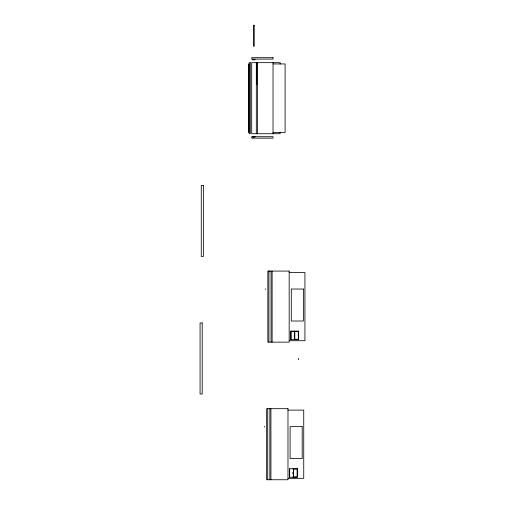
<?xml version="1.0" encoding="UTF-8"?>
<svg xmlns="http://www.w3.org/2000/svg" width="505" height="505" viewBox="0 0 505 505"><rect width="100%" height="100%" fill="white"/><g stroke="black" fill="none" stroke-linecap="round" stroke-linejoin="round"><path stroke-width="0.76" d="M256.325 63.371L256.755 63.371M257.392 63.371L257.392 62.664L257.392 133.724M273.136 63.939L285.104 63.939L285.104 132.449L273.136 132.449M256.325 84.48L256.755 84.48M253.232 136.71L251.705 136.71L251.705 138.13L273.028 138.13L273.028 136.71L254.754 136.71M289.169 272.498L304.925 272.498L304.925 340.717L289.169 340.717M291.202 331.482L298.303 331.482L298.303 339.297L294.75 339.297M294.245 334.682L294.301 334.682A0.726 0.366 -90 0 1 294.592 335.389A0.726 0.366 -90 0 1 294.301 336.103L294.245 336.103M287.983 410.104L303.739 410.104L303.739 478.33L287.983 478.33M292.856 469.088L297.117 469.088L297.117 476.909L292.856 476.909M293.115 472.289L293.115 473.709A0.726 0.366 -90 0 0 293.399 473.002A0.726 0.366 -90 0 0 293.115 472.289L293.115 473.709M298.493 358.38L298.493 359.8M294.781 331.128L294.781 339.657M294.661 331.128L294.661 339.657M294.301 334.682L294.301 336.103M293.594 468.735L293.594 477.263M293.474 468.735L293.474 477.263M289.655 468.735L289.687 477.263M280.13 64.084L280.13 62.664L251.705 62.664L251.705 133.724L280.13 133.724L280.13 132.304M273.028 62.664L273.028 133.724M272.119 271.078L272.119 342.144M271.052 271.078L271.052 342.144M270.926 408.684L270.926 479.75M269.866 408.684L269.866 479.75M269.392 271.078L269.392 271.791M269.108 271.078L269.108 271.791M268.919 271.078L268.919 342.144M267.732 408.684L267.732 479.75M265.687 288.734L265.687 289.447M264.5 426.34L264.5 427.053M256.755 63.157L256.755 84.688M256.325 62.664L256.325 133.724M254.905 59.11L254.905 59.817L252.771 59.817L252.771 59.11M254.861 136.451L252.734 136.571L252.771 137.278L254.899 137.158L254.861 136.451M254.141 25.25L253.712 25.25L253.712 46.359L254.141 46.359L254.141 25.25M273.028 57.69L251.705 57.69L251.705 59.11L273.028 59.11L273.028 57.69M250.284 62.664L249.218 62.664L249.218 133.724L250.284 133.724L250.284 62.664M248.864 64.084L248.441 64.084L248.441 132.304L248.864 132.304L248.864 64.084M203.395 185.348L201.261 185.348L201.261 256.414L203.395 256.414L203.395 185.348M289.169 271.078L267.852 271.078L267.852 342.144L289.169 342.144L289.169 271.078M303.372 289.03L291.297 289.03L291.297 321.01L303.372 321.01L303.372 289.03M202.202 322.954L200.075 322.954L200.075 394.02L202.202 394.02L202.202 322.954M298.663 331.128L290.754 331.128L290.754 339.657L298.663 339.657L298.663 331.128M287.983 408.684L266.665 408.684L266.665 479.75L287.983 479.75L287.983 408.684M302.186 426.637L290.104 426.637L290.104 458.616L302.186 458.616L302.186 426.637M297.47 468.735L289.561 468.735L289.561 477.263L297.47 477.263L297.47 468.735M290.874 339.657L290.874 331.128L290.842 339.657"/></g></svg>
